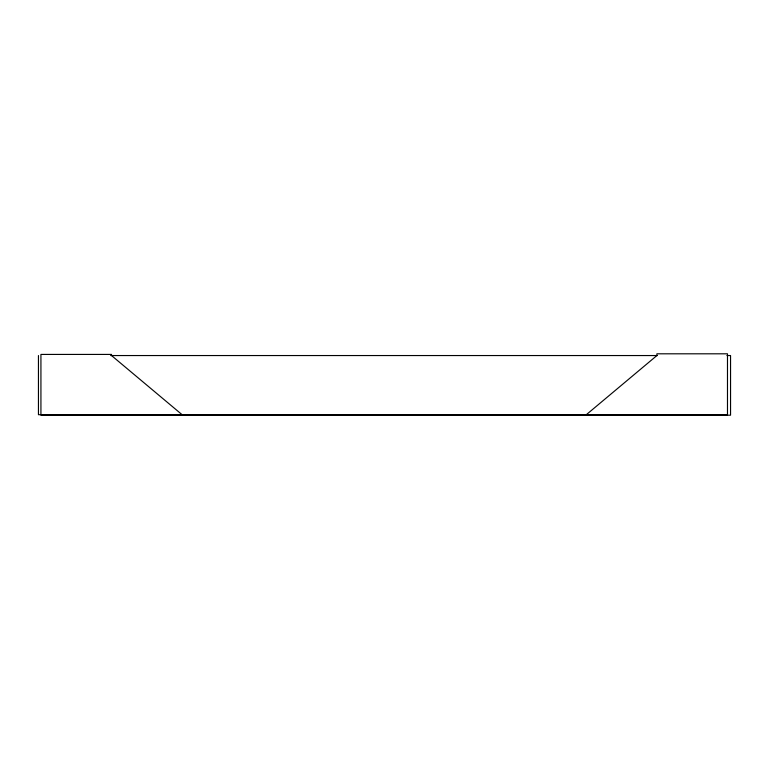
<?xml version="1.0" encoding="UTF-8"?>
<svg xmlns="http://www.w3.org/2000/svg" width="769" height="769" viewBox="0 0 769 769"><rect width="100%" height="100%" fill="white"/><g stroke="black" fill="none" stroke-linecap="round" stroke-linejoin="round"><path stroke-width="1.15" d="M586.305 414.702L656.899 355.547L656.899 353.807L727.484 353.807L727.484 414.702L38.45 414.702L38.45 355.547M110.621 355.547L657.37 355.547M726.945 355.547L730.55 355.547L730.55 415.193L40.93 415.193L40.93 354.422L111.524 354.422L111.524 355.547L182.109 414.702"/></g></svg>
